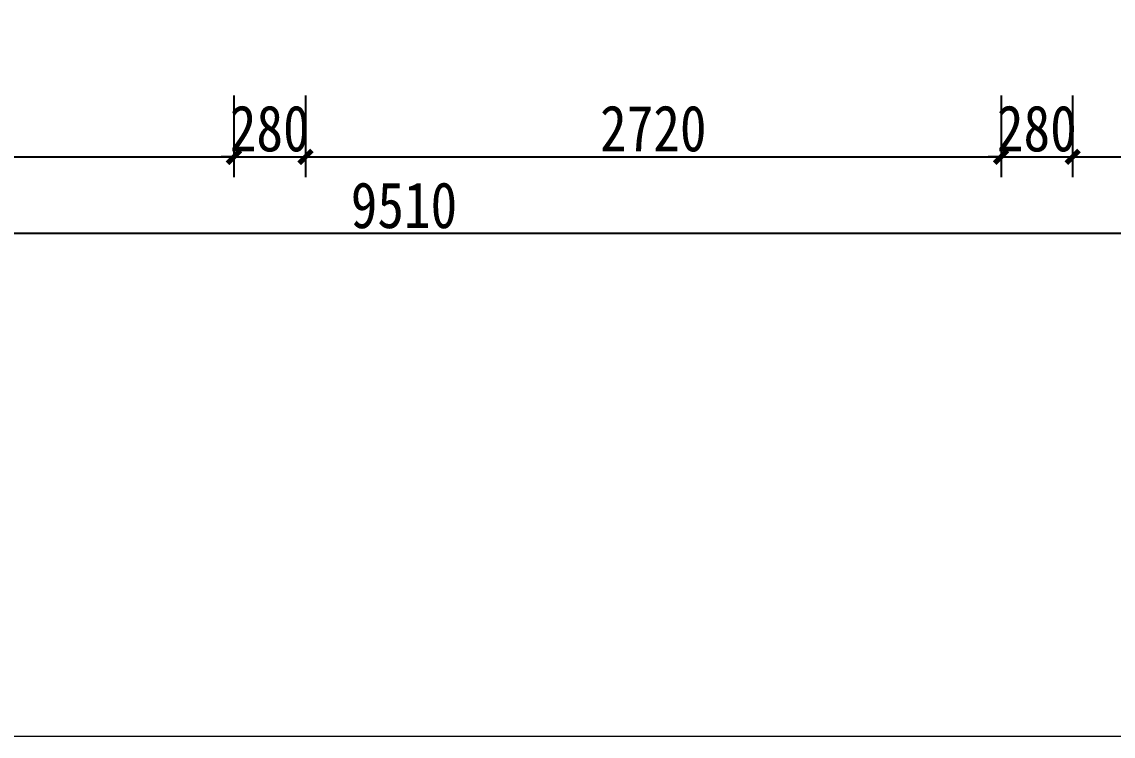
# Model space of a CAD drawing. Header units: millimetres. Extents: x 104198 to 1296755, y -81101 to 81453.
# Drawn here: x 572647 to 576914, y 5266 to 8058 of the extents above; entities that cross this region are included whole.
import ezdxf

# ---------------------------------------------------------------- set-up
doc = ezdxf.new("R2010")
doc.units = ezdxf.units.MM
doc.header["$PDMODE"] = 3
doc.layers.get('Defpoints').update_dxf_attribs({"color": 250})
doc.layers.add('1-活动家具', color=51, linetype='Continuous', lineweight=20)
doc.layers.add('30-PL-平面文字说明', color=1, linetype='Continuous')
doc.styles.add('新宋体', font='', dxfattribs={"width": 0.85})
doc.styles.get('新宋体').set_extended_font_data('NSimSun')
doc.dimstyles.new('平面外部尺寸', dxfattribs={"dimtxt": 180, "dimasz": 50, "dimexe": 80, "dimexo": 60, "dimgap": 20, "dimtad": 1, "dimdec": 0, "dimtxsty": '新宋体', "dimblk": 'ARCHTICK', "dimcen": 2.5, "dimdle": 80, "dimclrd": 8, "dimclre": 8, "dimclrt": 1, "dimadec": 0, "dimazin": 0, "dimtfac": 1, "dimtdec": 0, "dimtix": 1, "dimtmove": 2, "dimatfit": 3, "dimldrblk": 'DOT', "dimfxl": 1, "dimarcsym": 0})

# ---------------------------------------------------------------- blocks, each defined once
blk = doc.blocks.new('_ArchTick')
at = {"color": 2, "linetype": 'ByBlock', "const_width": 0.4}
blk.add_lwpolyline([(-0.5, -0.5), (0.5, 0.5)], dxfattribs=at)
blk = doc.blocks.new('*D1248')
at = {"layer": '30-PL-平面文字说明', "color": 8, "lineweight": -2, "transparency": 16777216}
for p, q in [((569666, 7770.1), (569666, 7450.1)), ((573476, 7770.1), (573476, 7450.1)), ((569586, 7530.1), (573556, 7530.1))]:
    blk.add_line(p, q, dxfattribs=at)
at = {"layer": 'Defpoints', "color": 0, "transparency": 16777216}
for p in [(569666, 7830.1), (573476, 7830.1), (573476, 7530.1)]:
    blk.add_point(p, dxfattribs=at)
at = {"layer": '30-PL-平面文字说明', "color": 8, "lineweight": -2, "transparency": 16777216, "xscale": 50, "yscale": 50, "zscale": 50, "rotation": 180}
blk.add_blockref('_ArchTick', (569666, 7530.1), dxfattribs=at)
at = {"layer": '30-PL-平面文字说明', "color": 8, "lineweight": -2, "transparency": 16777216, "xscale": 50, "yscale": 50, "zscale": 50}
blk.add_blockref('_ArchTick', (573476, 7530.1), dxfattribs=at)
at = {"layer": '30-PL-平面文字说明', "color": 1, "transparency": 16777216, "insert": (571571, 7640.1), "char_height": 180, "attachment_point": 5, "style": '新宋体'}
blk.add_mtext('3810', dxfattribs=at)
blk = doc.blocks.new('_Dot')
at = {"color": 2, "linetype": 'ByBlock', "lineweight": -2}
blk.add_line((-0.5, 0), (-1, 0), dxfattribs=at)
at = {"color": 2, "linetype": 'ByBlock', "const_width": 0.5}
blk.add_lwpolyline([(-0.25, 0, 1), (0.25, 0, 1)], format="xyb", close=True, dxfattribs=at)
blk = doc.blocks.new('*D1249')
at = {"layer": '30-PL-平面文字说明', "color": 8, "lineweight": -2, "transparency": 16777216}
for p, q in [((573476, 7770.1), (573476, 7450.1)), ((573756, 7770.1), (573756, 7450.1)), ((573476, 7530.1), (573426, 7530.1)), ((573476, 7530.1), (573756, 7530.1)), ((573756, 7530.1), (573806, 7530.1))]:
    blk.add_line(p, q, dxfattribs=at)
at = {"layer": 'Defpoints', "color": 0, "transparency": 16777216}
for p in [(573476, 7830.1), (573756, 7830.1), (573756, 7530.1)]:
    blk.add_point(p, dxfattribs=at)
at = {"layer": '30-PL-平面文字说明', "color": 8, "lineweight": -2, "transparency": 16777216, "xscale": 50, "yscale": 50, "zscale": 50}
blk.add_blockref('_ArchTick', (573476, 7530.1), dxfattribs=at)
at = {"layer": '30-PL-平面文字说明', "color": 8, "lineweight": -2, "transparency": 16777216, "xscale": 50, "yscale": 50, "zscale": 50, "rotation": 180}
blk.add_blockref('_ArchTick', (573756, 7530.1), dxfattribs=at)
at = {"layer": '30-PL-平面文字说明', "color": 1, "transparency": 16777216, "insert": (573616, 7640.1), "char_height": 180, "attachment_point": 5, "style": '新宋体'}
blk.add_mtext('280', dxfattribs=at)
blk = doc.blocks.new('*D1250')
at = {"layer": '30-PL-平面文字说明', "color": 8, "lineweight": -2, "transparency": 16777216}
for p, q in [((573756, 7770.1), (573756, 7450.1)), ((576476, 7770.1), (576476, 7450.1)), ((573676, 7530.1), (576556, 7530.1))]:
    blk.add_line(p, q, dxfattribs=at)
at = {"layer": 'Defpoints', "color": 0, "transparency": 16777216}
for p in [(573756, 7830.1), (576476, 7830.1), (576476, 7530.1)]:
    blk.add_point(p, dxfattribs=at)
at = {"layer": '30-PL-平面文字说明', "color": 8, "lineweight": -2, "transparency": 16777216, "xscale": 50, "yscale": 50, "zscale": 50, "rotation": 180}
blk.add_blockref('_ArchTick', (573756, 7530.1), dxfattribs=at)
at = {"layer": '30-PL-平面文字说明', "color": 8, "lineweight": -2, "transparency": 16777216, "xscale": 50, "yscale": 50, "zscale": 50}
blk.add_blockref('_ArchTick', (576476, 7530.1), dxfattribs=at)
at = {"layer": '30-PL-平面文字说明', "color": 1, "transparency": 16777216, "insert": (575116, 7640.1), "char_height": 180, "attachment_point": 5, "style": '新宋体'}
blk.add_mtext('2720', dxfattribs=at)
blk = doc.blocks.new('*D1251')
at = {"layer": '30-PL-平面文字说明', "color": 8, "lineweight": -2, "transparency": 16777216}
for p, q in [((576476, 7770.1), (576476, 7450.1)), ((576756, 7770.1), (576756, 7450.1)), ((576476, 7530.1), (576426, 7530.1)), ((576476, 7530.1), (576756, 7530.1)), ((576756, 7530.1), (576806, 7530.1))]:
    blk.add_line(p, q, dxfattribs=at)
at = {"layer": 'Defpoints', "color": 0, "transparency": 16777216}
for p in [(576476, 7830.1), (576756, 7830.1), (576756, 7530.1)]:
    blk.add_point(p, dxfattribs=at)
at = {"layer": '30-PL-平面文字说明', "color": 8, "lineweight": -2, "transparency": 16777216, "xscale": 50, "yscale": 50, "zscale": 50}
blk.add_blockref('_ArchTick', (576476, 7530.1), dxfattribs=at)
at = {"layer": '30-PL-平面文字说明', "color": 8, "lineweight": -2, "transparency": 16777216, "xscale": 50, "yscale": 50, "zscale": 50, "rotation": 180}
blk.add_blockref('_ArchTick', (576756, 7530.1), dxfattribs=at)
at = {"layer": '30-PL-平面文字说明', "color": 1, "transparency": 16777216, "insert": (576616, 7640.1), "char_height": 180, "attachment_point": 5, "style": '新宋体'}
blk.add_mtext('280', dxfattribs=at)
blk = doc.blocks.new('*D1252')
at = {"layer": '30-PL-平面文字说明', "color": 8, "lineweight": -2, "transparency": 16777216}
for p, q in [((576756, 7770.1), (576756, 7450.1)), ((578616, 7770.1), (578616, 7450.1)), ((576676, 7530.1), (578696, 7530.1))]:
    blk.add_line(p, q, dxfattribs=at)
at = {"layer": 'Defpoints', "color": 0, "transparency": 16777216}
for p in [(576756, 7830.1), (578616, 7830.1), (578616, 7530.1)]:
    blk.add_point(p, dxfattribs=at)
at = {"layer": '30-PL-平面文字说明', "color": 8, "lineweight": -2, "transparency": 16777216, "xscale": 50, "yscale": 50, "zscale": 50, "rotation": 180}
blk.add_blockref('_ArchTick', (576756, 7530.1), dxfattribs=at)
at = {"layer": '30-PL-平面文字说明', "color": 8, "lineweight": -2, "transparency": 16777216, "xscale": 50, "yscale": 50, "zscale": 50}
blk.add_blockref('_ArchTick', (578616, 7530.1), dxfattribs=at)
at = {"layer": '30-PL-平面文字说明', "color": 1, "transparency": 16777216, "insert": (577686, 7640.1), "char_height": 180, "attachment_point": 5, "style": '新宋体'}
blk.add_mtext('1860', dxfattribs=at)
blk = doc.blocks.new('*D1254')
at = {"layer": '30-PL-平面文字说明', "color": 8, "lineweight": -2, "transparency": 16777216}
for p, q in [((569386, 7770.1), (569386, 7150.1)), ((578896, 7770.1), (578896, 7150.1)), ((578976, 7230.1), (569306, 7230.1))]:
    blk.add_line(p, q, dxfattribs=at)
at = {"layer": 'Defpoints', "color": 0, "transparency": 16777216}
for p in [(569386, 7830.1), (578896, 7830.1), (569386, 7230.1)]:
    blk.add_point(p, dxfattribs=at)
at = {"layer": '30-PL-平面文字说明', "color": 8, "lineweight": -2, "transparency": 16777216, "xscale": 50, "yscale": 50, "zscale": 50, "rotation": 180}
blk.add_blockref('_ArchTick', (569386, 7230.1), dxfattribs=at)
at = {"layer": '30-PL-平面文字说明', "color": 8, "lineweight": -2, "transparency": 16777216, "xscale": 50, "yscale": 50, "zscale": 50}
blk.add_blockref('_ArchTick', (578896, 7230.1), dxfattribs=at)
at = {"layer": '30-PL-平面文字说明', "color": 1, "transparency": 16777216, "insert": (574141, 7340.1), "char_height": 180, "attachment_point": 5, "style": '新宋体'}
blk.add_mtext('9510', dxfattribs=at)

msp = doc.modelspace()

# ---------------------------------------------------------------- linework, layer by layer
at = {"layer": '1-活动家具', "color": 3}
msp.add_lwpolyline([(584273.7, 21490.6), (538468.7, 21490.6), (538468.7, 5265.6), (584273.7, 5265.6)], close=True, dxfattribs=at)

# ---------------------------------------------------------------- dimensions: what is measured, and where the dimension line sits
at = {"layer": '30-PL-平面文字说明', "color": 251}
for base, p1, p2, picture, middle in [((569386, 7230.1), (578896, 7830.1), (569386, 7830.1), '*D1254', (574141, 7340.1)), ((573476, 7530.1), (569666, 7830.1), (573476, 7830.1), '*D1248', (571571, 7640.1)), ((573756, 7530.1), (573476, 7830.1), (573756, 7830.1), '*D1249', (573616, 7640.1)), ((576476, 7530.1), (573756, 7830.1), (576476, 7830.1), '*D1250', (575116, 7640.1)), ((576756, 7530.1), (576476, 7830.1), (576756, 7830.1), '*D1251', (576616, 7640.1)), ((578616, 7530.1), (576756, 7830.1), (578616, 7830.1), '*D1252', (577686, 7640.1))]:
    dim = msp.add_linear_dim(base=base, p1=p1, p2=p2, dimstyle='平面外部尺寸', dxfattribs=at)
    dim.commit()
    dim.dimension.update_dxf_attribs({"geometry": picture, "text_midpoint": middle})

doc.saveas('drawing.dxf')
